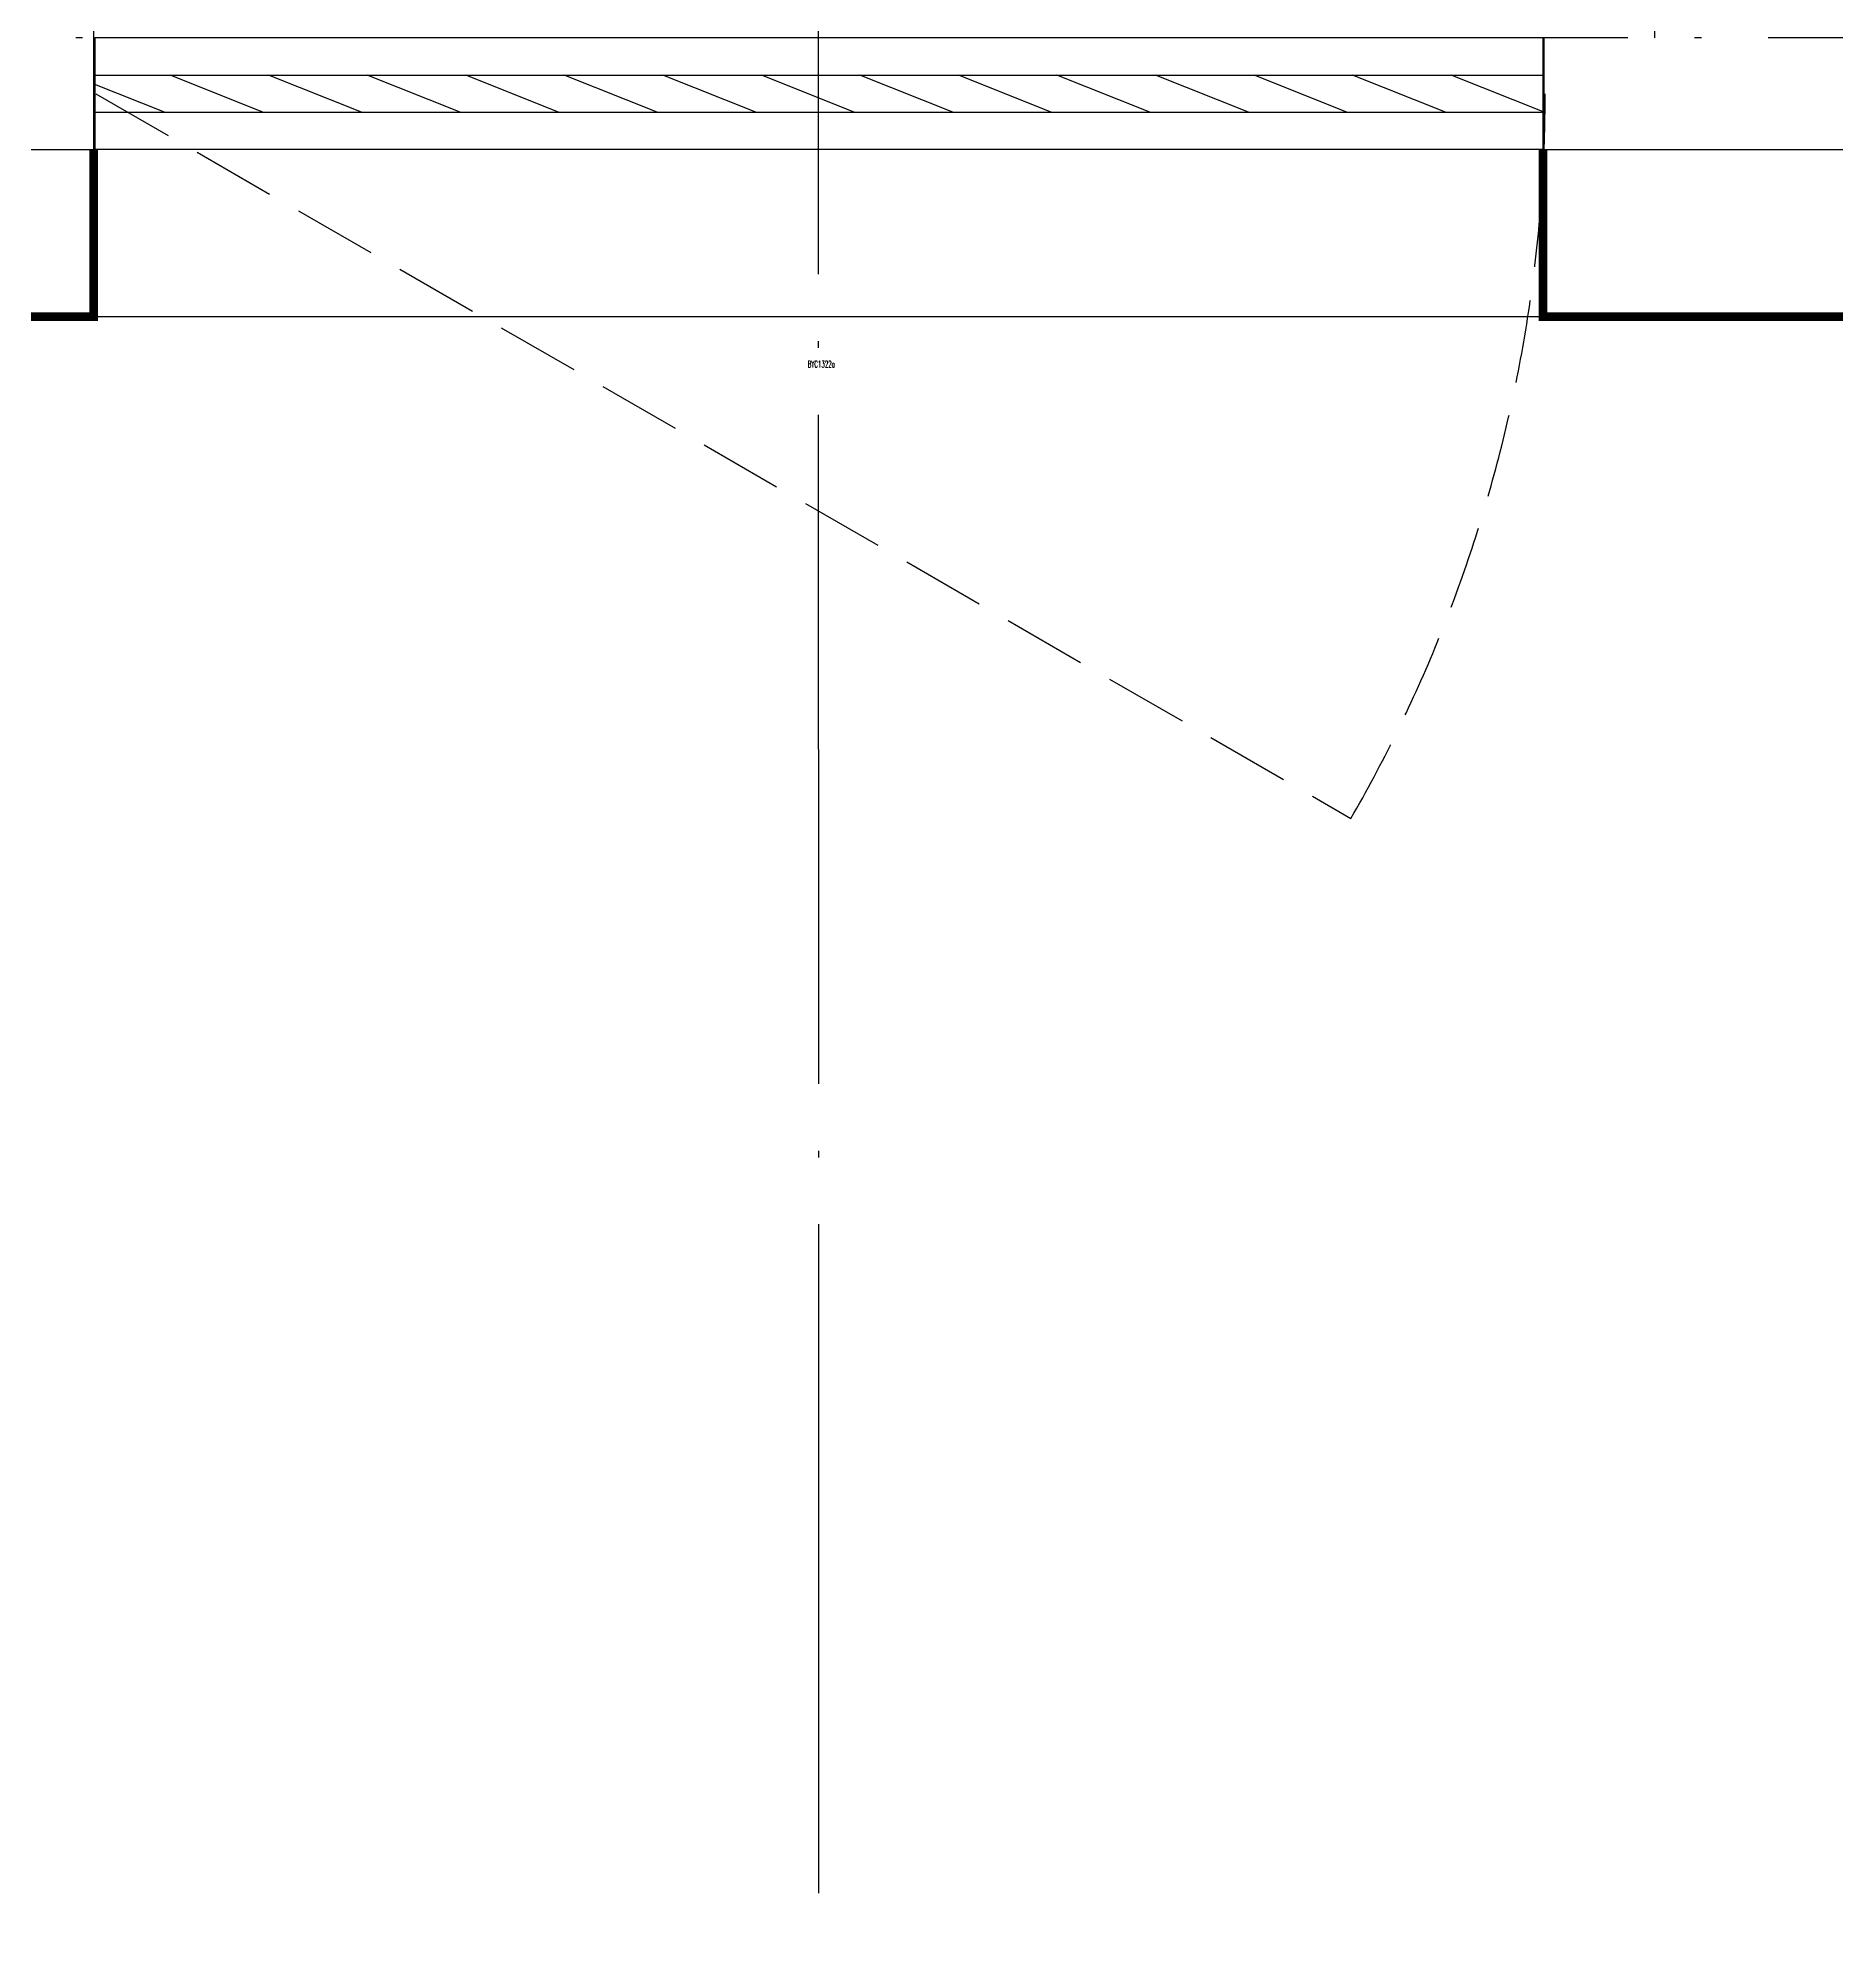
# Model space of a CAD drawing. Extents: x 27938 to 1507990, y 110129 to 923079.
# Drawn here: x 842917 to 844529, y 362123 to 363824 of the extents above; entities that cross this region are included whole.
import ezdxf

# ---------------------------------------------------------------- set-up
doc = ezdxf.new("R2010")
doc.units = 0
doc.header["$LTSCALE"] = 1000
doc.header["$MEASUREMENT"] = 0
doc.linetypes.add('DASH', pattern=[0.35, 0.25, -0.1])
doc.linetypes.add('DOTE', pattern=[2.42, 2, -0.2, 0.02, -0.2])
for name, color, linetype in [('DOTE', 1, 'Continuous'), ('WALL', 9, 'Continuous'), ('WINDOW', 4, 'Continuous'), ('WINDOW_TEXT', 7, 'Continuous'), ('看线', 251, 'Continuous')]:
    doc.layers.add(name, color=color, linetype=linetype)
doc.styles.add('_TCH_WINDOW', font='SIMPLEX.shx', dxfattribs={"width": 0.7, "height": 3.5, "bigfont": 'GBCBIG.shx'})

# ---------------------------------------------------------------- blocks, each defined once
blk = doc.blocks.new('GDGDGDSDA')
at = {"layer": 'DOTE', "color": 0, "linetype": 'DOTE', "ltscale": 0.3}
for p, q in [((435034.6, 370658.3), (435034.8, 359558.3)), ((435784.8, 362158.3), (435784.8, 361558.3)), ((471334.8, 361558.3), (417334.8, 361558.3))]:
    blk.add_line(p, q, dxfattribs=at)
blk = doc.blocks.new('$WINLIB2D$00000039')
at = {"color": 0}
for points in [[(-0.5, 0.5), (-0.5, -0.5)], [(0.5, 0.5), (-0.5, 0.5)], [(0.5, -0.5), (0.5, 0.5)], [(-0.5, 0.1667), (0.5, 0.1667)], [(-0.3839, -0.1667), (-0.448, 0.1667)], [(-0.3159, -0.1667), (-0.38, 0.1667)], [(-0.2479, -0.1667), (-0.312, 0.1667)], [(-0.1799, -0.1667), (-0.244, 0.1667)], [(-0.1119, -0.1667), (-0.176, 0.1667)], [(-0.0439, -0.1667), (-0.108, 0.1667)], [(0.0241, -0.1667), (-0.04, 0.1667)], [(0.0921, -0.1667), (0.028, 0.1667)], [(0.16, -0.1667), (0.0959, 0.1667)], [(0.228, -0.1667), (0.1639, 0.1667)], [(0.296, -0.1667), (0.2319, 0.1667)], [(0.364, -0.1667), (0.2999, 0.1667)], [(0.432, -0.1667), (0.3679, 0.1667)], [(0.5, -0.1667), (0.4359, 0.1667)], [(-0.4519, -0.1667), (-0.5, 0.0836)], [(-0.5, -0.1667), (0.5, -0.1667)], [(0.5, -0.5), (-0.5, -0.5)]]:
    blk.add_lwpolyline(points, dxfattribs=at)

msp = doc.modelspace()

# ---------------------------------------------------------------- linework, layer by layer
at = {"color": 8, "const_width": 8}
for points in [[(842966.6, 363723.7), (842966.6, 363573.7), (842666.6, 363573.7), (842666.6, 363723.7)], [(844566.6, 363723.7), (844566.6, 363573.7), (844266.6, 363573.7), (844266.6, 363723.7)]]:
    msp.add_lwpolyline(points, dxfattribs=at)
at = {"layer": 'WALL', "color": 8}
for p, q in [((842966.6, 363723.7), (842966.6, 364323.7)), ((844266.6, 363723.7), (844266.6, 363823.7)), ((842666.6, 363723.7), (842966.6, 363723.7)), ((844266.6, 363723.7), (844466.6, 363723.7)), ((844466.6, 363723.7), (844466.6, 363723.7)), ((844466.6, 363723.7), (844566.6, 363723.7))]:
    msp.add_line(p, q, dxfattribs=at)
at = {"layer": 'WINDOW', "color": 8, "linetype": 'DASH', "ltscale": 0.3}
msp.add_lwpolyline([(842968.5, 363773.7), (844094.3, 363123.7, 0.131652), (844268.5, 363773.7)], format="xyb", dxfattribs=at)
at = {"layer": '看线', "color": 8, "ltscale": 0.5}
msp.add_lwpolyline([(844266.6, 363573.7), (842966.6, 363573.7)], dxfattribs=at)

# ---------------------------------------------------------------- block references
at = {"layer": 'DOTE', "color": 169}
msp.add_blockref('GDGDGDSDA', (408581.8, 2265.4), dxfattribs=at)
at = {"layer": 'WINDOW', "color": 8}
ref = msp.add_blockref('$WINLIB2D$00000039', (843617.5, 363773.7), dxfattribs=dict(at, xscale=1299.999999983003, yscale=100, zscale=1299.999999983003))
ref.add_attrib('A', 'BYC1322a', (843607, 363528.2), dxfattribs={"layer": 'WINDOW_TEXT', "color": 8, "ltscale": 0.5, "height": 5.95, "style": '_TCH_WINDOW', "width": 0.494118})

doc.saveas('drawing.dxf')
